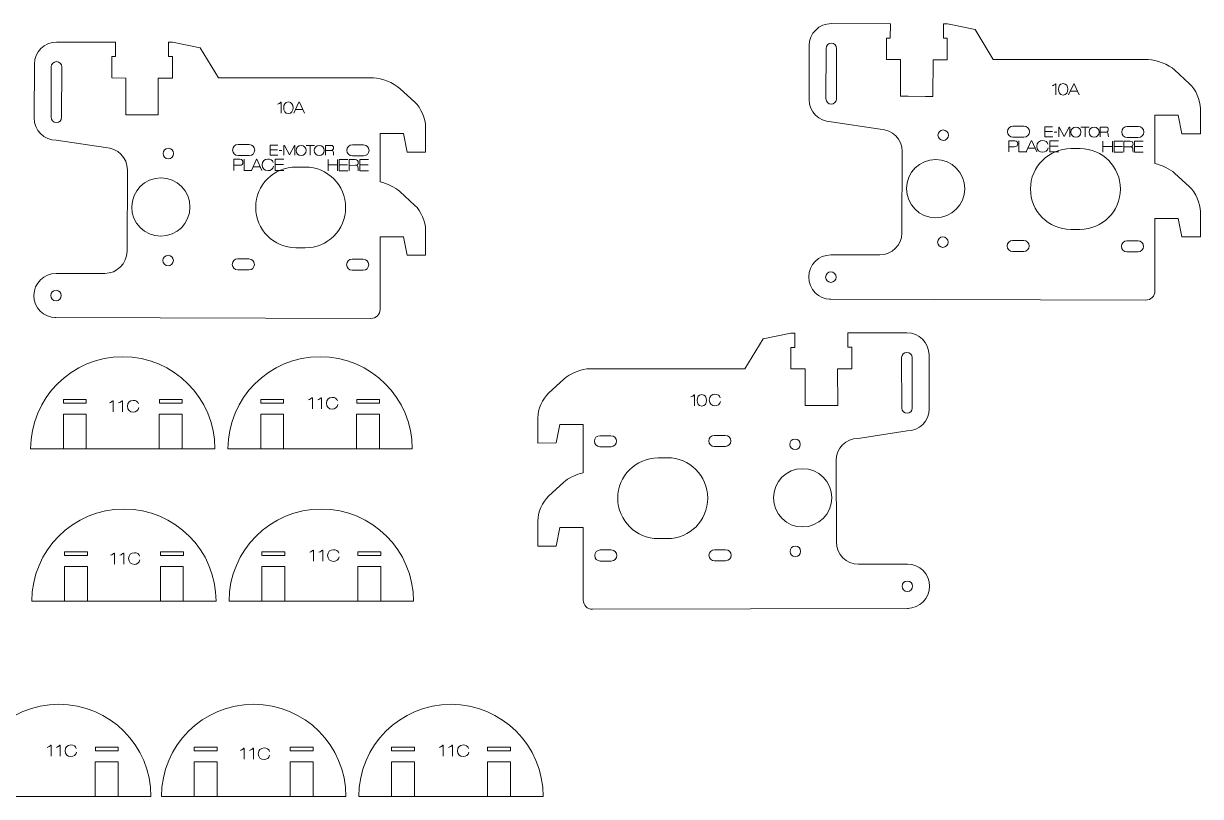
# Model space of a CAD drawing. Header units: millimetres. Extents: x 28 to 1172, y 29 to 868.
# Drawn here: x 517.6 to 773, y 493.3 to 660.9 of the extents above; entities that cross this region are included whole.
import ezdxf

# ---------------------------------------------------------------- set-up
doc = ezdxf.new("R2010")
doc.units = ezdxf.units.MM
for name, color, linetype, lineweight, true_color in [('10C', 1, 'CONTINUOUS', 0, 0xff0000), ('11C', 1, 'CONTINUOUS', 0, 0xff0000), ('11C text', 5, 'CONTINUOUS', 0, 0x0000ff), ('Front', 1, 'CONTINUOUS', 0, 0xff0000), ('Text', 1, 'CONTINUOUS', 0, 0xff0000)]:
    doc.layers.add(name, color=color, linetype=linetype, lineweight=lineweight, true_color=true_color)

msp = doc.modelspace()

# ---------------------------------------------------------------- linework, layer by layer
at = {"layer": '10C', "color": 1, "true_color": 0xff0000}
for points in [[(709.32, 572.55), (698.68, 570.92)], [(693.89, 566.11), (693.97, 548.43)], [(698.78, 543.65), (709.37, 543.66)]]:
    msp.add_lwpolyline(points, dxfattribs=at)
for points in [[(698.68, 570.92), (696.03, 570.91), (693.88, 568.76), (693.89, 566.11)], [(693.97, 548.43), (693.98, 545.78), (696.13, 543.64), (698.78, 543.65)]]:
    msp.add_open_spline(points, degree=3, dxfattribs=at)
at = {"layer": '11C'}
for p, q in [((761.1, 600.93), (692.49, 601.12)), ((593, 596.94), (524.39, 597.13)), ((519.14, 568.64), (559.14, 568.64)), ((561.95, 568.64), (601.96, 568.64)), ((519.41, 535.61), (559.4, 535.61)), ((562.22, 535.61), (602.22, 535.61)), ((709.65, 534.05), (641.04, 533.86)), ((505.27, 493.26), (545.27, 493.26)), ((547.55, 493.26), (587.55, 493.26)), ((590.36, 493.26), (630.36, 493.26))]:
    msp.add_line(p, q, dxfattribs=at)
at = {"layer": '11C', "color": 1, "true_color": 0xff0000}
for points in [[(526.26, 578.55), (531.22, 578.55), (531.22, 579.35), (526.26, 579.35), (526.26, 578.55), (526.26, 578.55)], [(547.09, 578.55), (552.05, 578.55), (552.05, 579.35), (547.09, 579.35), (547.09, 578.55), (547.09, 578.55)], [(569.08, 578.55), (574.04, 578.55), (574.04, 579.35), (569.08, 579.35), (569.08, 578.55), (569.08, 578.55)], [(589.9, 578.55), (594.86, 578.55), (594.86, 579.35), (589.9, 579.35), (589.9, 578.55), (589.9, 578.55)], [(526.26, 568.64), (526.26, 576.15), (531.22, 576.15), (531.22, 568.64)], [(547.06, 568.64), (547.06, 576.15), (552.02, 576.15), (552.02, 568.64)], [(569.08, 568.64), (569.08, 576.15), (574.04, 576.15), (574.04, 568.64)], [(589.87, 568.64), (589.87, 576.15), (594.83, 576.15), (594.83, 568.64)], [(526.52, 545.52), (531.49, 545.52), (531.49, 546.32), (526.52, 546.32), (526.52, 545.52), (526.52, 545.52)], [(547.35, 545.52), (552.31, 545.52), (552.31, 546.32), (547.35, 546.32), (547.35, 545.52), (547.35, 545.52)], [(569.34, 545.52), (574.3, 545.52), (574.3, 546.32), (569.34, 546.32), (569.34, 545.52), (569.34, 545.52)], [(590.16, 545.52), (595.12, 545.52), (595.12, 546.32), (590.16, 546.32), (590.16, 545.52), (590.16, 545.52)], [(526.52, 535.61), (526.52, 543.12), (531.49, 543.12), (531.49, 535.61)], [(547.32, 535.61), (547.32, 543.12), (552.28, 543.12), (552.28, 535.61)], [(569.34, 535.61), (569.34, 543.12), (574.3, 543.12), (574.3, 535.61)], [(590.14, 535.61), (590.14, 543.12), (595.1, 543.12), (595.1, 535.61)], [(533.21, 503.17), (538.17, 503.17), (538.17, 503.97), (533.21, 503.97), (533.21, 503.17), (533.21, 503.17)], [(554.67, 503.17), (559.63, 503.17), (559.63, 503.97), (554.67, 503.97), (554.67, 503.17), (554.67, 503.17)], [(575.49, 503.17), (580.45, 503.17), (580.45, 503.97), (575.49, 503.97), (575.49, 503.17), (575.49, 503.17)], [(597.48, 503.17), (602.44, 503.17), (602.44, 503.97), (597.48, 503.97), (597.48, 503.17), (597.48, 503.17)], [(618.31, 503.17), (623.27, 503.17), (623.27, 503.97), (618.31, 503.97), (618.31, 503.17), (618.31, 503.17)], [(533.19, 493.26), (533.19, 500.77), (538.15, 500.77), (538.15, 493.26)], [(554.67, 493.26), (554.67, 500.77), (559.63, 500.77), (559.63, 493.26)], [(575.47, 493.26), (575.47, 500.77), (580.43, 500.77), (580.43, 493.26)], [(597.48, 493.26), (597.48, 500.77), (602.44, 500.77), (602.44, 493.26)], [(618.28, 493.26), (618.28, 500.77), (623.24, 500.77), (623.24, 493.26)]]:
    msp.add_lwpolyline(points, dxfattribs=at)
for points in [[(539.14, 588.64), (528.1, 588.64), (519.14, 579.69), (519.14, 568.64)], [(559.14, 568.64), (559.14, 579.69), (550.19, 588.64), (539.14, 588.64)], [(581.95, 588.64), (570.91, 588.64), (561.95, 579.69), (561.95, 568.64)], [(601.96, 568.64), (601.96, 579.69), (593, 588.64), (581.95, 588.64)], [(539.4, 555.61), (528.36, 555.61), (519.41, 546.65), (519.41, 535.61)], [(559.4, 535.61), (559.4, 546.65), (550.45, 555.61), (539.4, 555.61)], [(582.22, 555.61), (571.17, 555.61), (562.22, 546.65), (562.22, 535.61)], [(602.22, 535.61), (602.22, 546.65), (593.26, 555.61), (582.22, 555.61)], [(525.27, 513.26), (514.22, 513.26), (505.27, 504.3), (505.27, 493.26)], [(545.27, 493.26), (545.27, 504.3), (536.31, 513.26), (525.27, 513.26)], [(567.55, 513.26), (556.5, 513.26), (547.55, 504.31), (547.55, 493.26)], [(587.55, 493.26), (587.55, 504.31), (578.6, 513.26), (567.55, 513.26)], [(610.36, 513.26), (599.32, 513.26), (590.36, 504.3), (590.36, 493.26)], [(630.36, 493.26), (630.36, 504.3), (621.41, 513.26), (610.36, 513.26)]]:
    msp.add_open_spline(points, degree=3, dxfattribs=at)
at = {"layer": '11C text', "color": 5, "true_color": 0x0000ff}
for points in [[(580.19, 579.75), (580.28, 579.75), (580.28, 577.36)], [(582.19, 579.75), (582.28, 579.75), (582.28, 577.36)], [(537.01, 579.1), (537.09, 579.1), (537.09, 576.71)], [(539.01, 579.1), (539.09, 579.1), (539.09, 576.71)], [(580.45, 546.71), (580.54, 546.71), (580.54, 544.33)], [(582.45, 546.71), (582.54, 546.71), (582.54, 544.33)], [(537.27, 546.06), (537.35, 546.06), (537.35, 543.68)], [(539.27, 546.06), (539.35, 546.06), (539.35, 543.68)], [(523.5, 504.36), (523.59, 504.36), (523.59, 501.98)], [(525.5, 504.36), (525.59, 504.36), (525.59, 501.98)], [(565.41, 503.71), (565.5, 503.71), (565.5, 501.33)], [(567.41, 503.71), (567.5, 503.71), (567.5, 501.33)], [(608.6, 504.36), (608.69, 504.36), (608.69, 501.98)], [(610.6, 504.36), (610.69, 504.36), (610.69, 501.98)]]:
    msp.add_lwpolyline(points, dxfattribs=at)
for points in [[(579.44, 579.3), (579.81, 579.39), (580.05, 579.58), (580.19, 579.75)], [(581.44, 579.3), (581.81, 579.39), (582.05, 579.58), (582.19, 579.75)], [(583.33, 578.55), (583.33, 579.35), (583.89, 579.82), (584.58, 579.82)], [(584.58, 579.82), (585.16, 579.82), (585.61, 579.58), (585.74, 579.06)], [(536.25, 578.64), (536.62, 578.74), (536.86, 578.93), (537.01, 579.1)], [(538.25, 578.64), (538.62, 578.74), (538.86, 578.93), (539.01, 579.1)], [(540.14, 577.9), (540.14, 578.7), (540.71, 579.17), (541.4, 579.17)], [(541.4, 576.64), (540.71, 576.64), (540.14, 577.11), (540.14, 577.9)], [(541.4, 579.17), (541.97, 579.17), (542.42, 578.93), (542.55, 578.41)], [(542.61, 577.61), (542.54, 576.97), (541.95, 576.64), (541.4, 576.64)], [(584.58, 577.29), (583.89, 577.29), (583.33, 577.76), (583.33, 578.55)], [(585.8, 578.26), (585.73, 577.62), (585.14, 577.29), (584.58, 577.29)], [(579.7, 546.26), (580.07, 546.35), (580.31, 546.55), (580.45, 546.71)], [(581.7, 546.26), (582.07, 546.35), (582.31, 546.55), (582.45, 546.71)], [(583.59, 545.52), (583.59, 546.32), (584.15, 546.78), (584.85, 546.78)], [(584.85, 546.78), (585.42, 546.78), (585.87, 546.55), (586, 546.02)], [(536.51, 545.61), (536.88, 545.7), (537.12, 545.89), (537.27, 546.06)], [(538.51, 545.61), (538.88, 545.7), (539.12, 545.89), (539.27, 546.06)], [(540.4, 544.87), (540.4, 545.67), (540.97, 546.13), (541.66, 546.13)], [(541.66, 543.61), (540.97, 543.61), (540.4, 544.07), (540.4, 544.87)], [(541.66, 546.13), (542.23, 546.13), (542.68, 545.9), (542.81, 545.37)], [(542.87, 544.58), (542.8, 543.93), (542.22, 543.61), (541.66, 543.61)], [(584.85, 544.26), (584.15, 544.26), (583.59, 544.72), (583.59, 545.52)], [(586.06, 545.23), (585.99, 544.58), (585.4, 544.26), (584.85, 544.26)], [(522.75, 503.91), (523.12, 504), (523.36, 504.2), (523.5, 504.36)], [(524.75, 503.91), (525.12, 504), (525.36, 504.2), (525.5, 504.36)], [(526.64, 503.17), (526.64, 503.97), (527.2, 504.43), (527.9, 504.43)], [(527.9, 501.91), (527.2, 501.91), (526.64, 502.37), (526.64, 503.17)], [(527.9, 504.43), (528.47, 504.43), (528.92, 504.2), (529.05, 503.68)], [(564.66, 503.26), (565.03, 503.35), (565.27, 503.55), (565.41, 503.71)], [(566.66, 503.26), (567.03, 503.35), (567.27, 503.55), (567.41, 503.71)], [(568.55, 502.52), (568.55, 503.32), (569.11, 503.78), (569.8, 503.78)], [(569.8, 503.78), (570.37, 503.78), (570.83, 503.55), (570.96, 503.03)], [(607.85, 503.91), (608.21, 504), (608.46, 504.2), (608.6, 504.36)], [(609.85, 503.91), (610.21, 504), (610.46, 504.2), (610.6, 504.36)], [(611.74, 503.17), (611.74, 503.97), (612.3, 504.43), (612.99, 504.43)], [(612.99, 501.91), (612.3, 501.91), (611.74, 502.37), (611.74, 503.17)], [(612.99, 504.43), (613.56, 504.43), (614.02, 504.2), (614.15, 503.68)], [(529.11, 502.88), (529.04, 502.23), (528.45, 501.91), (527.9, 501.91)], [(569.8, 501.26), (569.11, 501.26), (568.55, 501.72), (568.55, 502.52)], [(571.01, 502.23), (570.94, 501.58), (570.36, 501.26), (569.8, 501.26)], [(614.2, 502.88), (614.13, 502.23), (613.55, 501.91), (612.99, 501.91)]]:
    msp.add_open_spline(points, degree=3, dxfattribs=at)
at = {"layer": 'Front', "color": 1, "true_color": 0xff0000}
for points in [[(761.62, 653.12), (728, 653.12), (724.07, 659.62), (718.04, 660.84), (717.2, 660.84), (717.2, 657.75), (718.02, 657.75), (718.02, 653.07), (718.02, 653.07), (714.94, 653.08), (714.92, 645.12), (713.27, 645.12), (713.27, 645.12), (709.54, 645.13), (709.54, 645.13), (707.88, 645.14), (707.9, 653.1), (704.84, 653.11), (704.84, 653.11), (704.84, 657.78), (705.67, 657.78), (705.68, 660.87), (692.88, 660.91)], [(593.52, 649.13), (559.9, 649.13), (555.97, 655.63), (549.94, 656.85), (549.1, 656.85), (549.1, 653.76), (549.92, 653.75), (549.92, 649.07), (549.92, 649.07), (546.84, 649.08), (546.82, 641.12), (545.17, 641.13), (545.17, 641.13), (541.44, 641.14), (541.44, 641.14), (539.78, 641.14), (539.8, 649.1), (536.74, 649.11), (536.74, 649.11), (536.74, 653.79), (537.58, 653.78), (537.58, 656.88), (524.78, 656.91)], [(688.06, 656.12), (688.03, 644.43)], [(691.7, 644.58), (691.73, 655.51), (691.73, 655.51)], [(694.01, 655.51), (693.98, 644.57)], [(519.97, 652.13), (519.93, 640.44)], [(523.6, 640.59), (523.63, 651.52), (523.63, 651.52)], [(525.91, 651.51), (525.88, 640.58)], [(770.61, 647.84), (767.34, 650.84)], [(602.51, 643.84), (599.24, 646.85)], [(763.09, 630.57), (763.08, 630.56), (763.08, 641.02), (768.15, 641.02), (768.94, 637.01), (772.94, 637), (772.95, 642.47)], [(594.99, 626.57), (594.99, 626.56), (594.99, 637.03), (600.05, 637.03), (600.84, 633.01), (604.84, 633), (604.85, 638.47)], [(692.82, 639.62), (703.47, 637.99)], [(734.68, 638.65), (732.27, 638.66)], [(759.48, 638.59), (757.07, 638.59)], [(718.28, 636.7), (718.28, 636.7)], [(732.27, 636.26), (734.67, 636.25), (734.67, 636.25)], [(757.07, 636.19), (759.47, 636.19), (759.47, 636.19)], [(524.72, 635.62), (535.37, 634)], [(566.58, 634.66), (564.17, 634.67)], [(591.38, 634.59), (588.97, 634.6)], [(746.86, 633.78), (744.86, 633.79)], [(550.18, 632.7), (550.18, 632.7)], [(564.17, 632.27), (566.58, 632.26), (566.58, 632.26)], [(588.97, 632.2), (591.37, 632.19), (591.37, 632.19)], [(708.25, 633.18), (708.17, 615.5)], [(540.15, 629.18), (540.07, 611.51)], [(578.76, 629.79), (576.76, 629.79)], [(770.61, 625.48), (767.34, 628.48)], [(602.51, 621.48), (599.24, 624.49)], [(715.49, 618.79), (715.49, 618.79)], [(763.08, 602.9), (763.08, 618.66), (768.15, 618.66), (768.94, 614.65), (772.94, 614.64), (772.95, 620.11)], [(594.99, 598.91), (594.99, 614.67), (600.05, 614.67), (600.84, 610.65), (604.84, 610.64), (604.85, 616.12)], [(744.82, 616.27), (746.82, 616.26), (746.82, 616.26)], [(547.39, 614.79), (547.39, 614.79)], [(718.21, 613.49), (718.21, 613.49)], [(734.61, 613.85), (732.21, 613.86)], [(759.41, 613.79), (757, 613.79)], [(576.72, 612.27), (578.72, 612.27), (578.72, 612.27)], [(703.36, 610.72), (692.77, 610.73)], [(732.2, 611.46), (734.61, 611.45), (734.61, 611.45)], [(757, 611.39), (759.41, 611.39), (759.41, 611.39)], [(550.12, 609.5), (550.12, 609.5)], [(566.51, 609.86), (564.11, 609.87)], [(591.31, 609.79), (588.91, 609.8)], [(535.26, 606.72), (524.67, 606.73)], [(564.1, 607.47), (566.51, 607.46), (566.51, 607.46)], [(588.9, 607.4), (591.31, 607.39), (591.31, 607.39)], [(691.63, 605.92), (691.63, 605.92)], [(523.53, 601.92), (523.53, 601.92)], [(640.52, 586.05), (674.14, 586.05), (678.07, 592.55), (684.1, 593.77), (684.94, 593.77), (684.95, 590.68), (684.12, 590.68), (684.12, 586), (684.12, 586), (687.2, 586.01), (687.22, 578.05), (688.88, 578.05), (688.88, 578.05), (692.6, 578.06), (692.6, 578.06), (694.26, 578.07), (694.24, 586.03), (697.31, 586.04), (697.31, 586.03), (697.31, 590.71), (696.47, 590.71), (696.46, 593.8), (709.27, 593.84)], [(708.13, 588.44), (708.16, 577.51)], [(710.44, 577.51), (710.41, 588.44), (710.41, 588.44)], [(714.08, 589.05), (714.11, 577.36)], [(631.54, 580.77), (634.81, 583.77)], [(639.06, 563.49), (639.06, 563.49), (639.06, 573.95), (633.99, 573.95), (633.21, 569.94), (629.21, 569.92), (629.19, 575.4)], [(642.66, 571.52), (645.07, 571.52)], [(667.46, 571.58), (669.87, 571.59)], [(683.86, 569.63), (683.86, 569.63)], [(645.08, 569.12), (642.67, 569.12), (642.67, 569.12)], [(669.88, 569.19), (667.47, 569.18), (667.47, 569.18)], [(655.28, 566.71), (657.28, 566.72)], [(631.54, 558.41), (634.81, 561.41)], [(639.06, 535.83), (639.06, 551.59), (633.99, 551.59), (633.21, 547.58), (629.21, 547.57), (629.19, 553.04)], [(686.65, 551.72), (686.65, 551.72)], [(657.33, 549.2), (655.33, 549.19), (655.33, 549.19)], [(642.73, 546.72), (645.14, 546.72)], [(667.53, 546.78), (669.94, 546.79)], [(645.14, 544.32), (642.74, 544.32), (642.74, 544.32)], [(669.94, 544.39), (667.54, 544.38), (667.54, 544.38)], [(683.93, 546.42), (683.93, 546.42)], [(708.23, 538.85), (708.23, 538.85)]]:
    msp.add_lwpolyline(points, dxfattribs=at)
for points in [[(692.88, 660.91), (690.23, 660.92), (688.07, 658.77), (688.06, 656.12)], [(524.78, 656.91), (522.13, 656.92), (519.97, 654.78), (519.97, 652.13)], [(691.73, 655.51), (691.73, 656.14), (692.24, 656.65), (692.87, 656.65)], [(692.87, 656.65), (693.5, 656.65), (694.01, 656.14), (694.01, 655.51)], [(523.63, 651.52), (523.63, 652.15), (524.14, 652.66), (524.77, 652.65)], [(524.77, 652.65), (525.4, 652.65), (525.91, 652.14), (525.91, 651.51)], [(767.34, 650.84), (766.04, 652.03), (763.38, 653.12), (761.62, 653.12)], [(599.24, 646.85), (597.94, 648.04), (595.28, 649.12), (593.52, 649.13)], [(772.95, 642.47), (772.96, 644.23), (771.9, 646.64), (770.61, 647.84)], [(604.85, 638.47), (604.86, 640.24), (603.8, 642.65), (602.51, 643.84)], [(688.03, 644.43), (688.02, 641.78), (690.17, 639.62), (692.82, 639.62)], [(692.84, 643.44), (692.21, 643.44), (691.7, 643.95), (691.7, 644.58)], [(693.98, 644.57), (693.98, 643.95), (693.47, 643.44), (692.84, 643.44)], [(519.93, 640.44), (519.93, 637.78), (522.07, 635.63), (524.72, 635.62)], [(524.74, 639.44), (524.11, 639.45), (523.6, 639.96), (523.6, 640.59)], [(525.88, 640.58), (525.88, 639.95), (525.37, 639.44), (524.74, 639.44)], [(732.27, 638.66), (731.61, 638.66), (731.07, 638.13), (731.07, 637.46)], [(735.88, 637.45), (735.88, 638.11), (735.34, 638.65), (734.68, 638.65)], [(757.07, 638.59), (756.41, 638.6), (755.87, 638.06), (755.87, 637.4)], [(760.68, 637.38), (760.68, 638.05), (760.14, 638.58), (759.48, 638.59)], [(703.47, 637.99), (706.12, 637.98), (708.26, 635.83), (708.25, 633.18)], [(716, 636.7), (716, 637.33), (716.51, 637.84), (717.14, 637.84)], [(717.13, 635.56), (716.51, 635.57), (716, 636.08), (716, 636.7)], [(718.28, 636.7), (718.28, 636.07), (717.76, 635.56), (717.13, 635.56)], [(717.14, 637.84), (717.77, 637.84), (718.28, 637.33), (718.28, 636.7)], [(731.07, 637.46), (731.07, 636.8), (731.6, 636.26), (732.27, 636.26)], [(734.67, 636.25), (735.34, 636.25), (735.87, 636.79), (735.88, 637.45)], [(755.87, 637.4), (755.87, 636.73), (756.4, 636.19), (757.07, 636.19)], [(759.47, 636.19), (760.14, 636.18), (760.67, 636.72), (760.68, 637.38)], [(535.37, 634), (538.02, 633.99), (540.16, 631.83), (540.15, 629.18)], [(547.9, 632.71), (547.9, 633.34), (548.41, 633.85), (549.04, 633.85)], [(549.04, 633.85), (549.67, 633.84), (550.18, 633.33), (550.18, 632.7)], [(564.17, 634.67), (563.51, 634.67), (562.97, 634.13), (562.97, 633.47)], [(562.97, 633.47), (562.97, 632.81), (563.5, 632.27), (564.17, 632.27)], [(567.78, 633.46), (567.78, 634.12), (567.24, 634.66), (566.58, 634.66)], [(566.58, 632.26), (567.24, 632.26), (567.78, 632.79), (567.78, 633.46)], [(588.97, 634.6), (588.31, 634.6), (587.77, 634.06), (587.77, 633.4)], [(587.77, 633.4), (587.77, 632.74), (588.3, 632.2), (588.97, 632.2)], [(591.37, 632.19), (592.04, 632.19), (592.58, 632.73), (592.58, 633.39)], [(592.58, 633.39), (592.58, 634.05), (592.04, 634.59), (591.38, 634.59)], [(744.86, 633.79), (740.03, 633.8), (736.09, 629.89), (736.08, 625.05)], [(755.6, 625), (755.61, 629.84), (751.7, 633.77), (746.86, 633.78)], [(549.04, 631.57), (548.41, 631.57), (547.9, 632.08), (547.9, 632.71)], [(550.18, 632.7), (550.18, 632.07), (549.67, 631.57), (549.04, 631.57)], [(709.19, 625.12), (709.2, 628.61), (712.03, 631.44), (715.52, 631.43)], [(715.52, 631.43), (719.01, 631.42), (721.84, 628.58), (721.83, 625.09)], [(576.76, 629.79), (571.93, 629.81), (567.99, 625.89), (567.98, 621.06)], [(587.5, 621), (587.51, 625.84), (583.6, 629.77), (578.76, 629.79)], [(767.34, 628.48), (766.37, 629.37), (764.58, 630.2), (763.09, 630.57)], [(541.09, 621.13), (541.1, 624.62), (543.93, 627.44), (547.43, 627.43)], [(547.43, 627.43), (550.92, 627.42), (553.74, 624.59), (553.73, 621.1)], [(599.24, 624.49), (598.27, 625.38), (596.48, 626.2), (594.99, 626.57)], [(715.49, 618.79), (712, 618.8), (709.18, 621.63), (709.19, 625.12)], [(721.83, 625.09), (721.82, 621.6), (718.98, 618.78), (715.49, 618.79)], [(736.08, 625.05), (736.07, 620.21), (739.98, 616.28), (744.82, 616.27)], [(746.82, 616.26), (751.65, 616.25), (755.59, 620.16), (755.6, 625)], [(772.95, 620.11), (772.96, 621.87), (771.9, 624.29), (770.61, 625.48)], [(547.39, 614.79), (543.9, 614.8), (541.08, 617.64), (541.09, 621.13)], [(553.73, 621.1), (553.72, 617.6), (550.88, 614.78), (547.39, 614.79)], [(567.98, 621.06), (567.97, 616.22), (571.88, 612.29), (576.72, 612.27)], [(578.72, 612.27), (583.56, 612.25), (587.49, 616.16), (587.5, 621)], [(604.85, 616.12), (604.86, 617.88), (603.8, 620.29), (602.51, 621.48)], [(708.17, 615.5), (708.16, 612.85), (706.01, 610.71), (703.36, 610.72)], [(715.93, 613.5), (715.94, 614.13), (716.45, 614.64), (717.08, 614.64)], [(717.07, 612.36), (716.44, 612.36), (715.93, 612.87), (715.93, 613.5)], [(718.21, 613.49), (718.21, 612.86), (717.7, 612.36), (717.07, 612.36)], [(717.08, 614.64), (717.71, 614.63), (718.22, 614.12), (718.21, 613.49)], [(732.21, 613.86), (731.54, 613.86), (731, 613.33), (731, 612.66)], [(735.81, 612.65), (735.81, 613.31), (735.28, 613.85), (734.61, 613.85)], [(757, 613.79), (756.34, 613.8), (755.8, 613.26), (755.8, 612.6)], [(760.61, 612.58), (760.61, 613.25), (760.07, 613.78), (759.41, 613.79)], [(540.07, 611.51), (540.07, 608.86), (537.91, 606.71), (535.26, 606.72)], [(547.84, 609.51), (547.84, 610.13), (548.35, 610.64), (548.98, 610.64)], [(548.98, 610.64), (549.61, 610.64), (550.12, 610.13), (550.12, 609.5)], [(692.77, 610.73), (690.12, 610.74), (687.97, 608.59), (687.96, 605.94)], [(731, 612.66), (731, 612), (731.54, 611.46), (732.2, 611.46)], [(734.61, 611.45), (735.27, 611.45), (735.81, 611.99), (735.81, 612.65)], [(755.8, 612.6), (755.8, 611.93), (756.33, 611.39), (757, 611.39)], [(759.41, 611.39), (760.07, 611.38), (760.61, 611.92), (760.61, 612.58)], [(548.97, 608.36), (548.34, 608.37), (547.83, 608.88), (547.84, 609.51)], [(550.12, 609.5), (550.11, 608.87), (549.6, 608.36), (548.97, 608.36)], [(564.11, 609.87), (563.44, 609.87), (562.91, 609.33), (562.9, 608.67)], [(562.9, 608.67), (562.9, 608.01), (563.44, 607.47), (564.1, 607.47)], [(567.71, 608.66), (567.71, 609.32), (567.18, 609.86), (566.51, 609.86)], [(566.51, 607.46), (567.17, 607.46), (567.71, 607.99), (567.71, 608.66)], [(588.91, 609.8), (588.24, 609.8), (587.7, 609.26), (587.7, 608.6)], [(587.7, 608.6), (587.7, 607.94), (588.24, 607.4), (588.9, 607.4)], [(592.51, 608.59), (592.51, 609.25), (591.98, 609.79), (591.31, 609.79)], [(591.31, 607.39), (591.97, 607.39), (592.51, 607.93), (592.51, 608.59)], [(524.67, 606.73), (522.02, 606.74), (519.87, 604.6), (519.86, 601.95)], [(687.96, 605.94), (687.95, 603.29), (690.1, 601.12), (692.75, 601.12)], [(691.63, 605.92), (691.63, 606.55), (692.14, 607.06), (692.77, 607.06)], [(692.77, 604.78), (692.14, 604.78), (691.63, 605.29), (691.63, 605.92)], [(692.77, 607.06), (693.4, 607.06), (693.91, 606.55), (693.91, 605.92)], [(693.91, 605.92), (693.91, 605.29), (693.4, 604.78), (692.77, 604.78)], [(523.53, 601.92), (523.53, 602.55), (524.04, 603.06), (524.67, 603.06)], [(524.67, 603.06), (525.3, 603.06), (525.81, 602.55), (525.81, 601.92)], [(761.1, 600.93), (762.19, 600.93), (763.08, 601.81), (763.08, 602.9)], [(519.86, 601.95), (519.85, 599.3), (522, 597.13), (524.65, 597.12)], [(524.67, 600.78), (524.04, 600.78), (523.53, 601.29), (523.53, 601.92)], [(525.81, 601.92), (525.81, 601.29), (525.3, 600.78), (524.67, 600.78)], [(593, 596.94), (594.1, 596.93), (594.98, 597.82), (594.99, 598.91)], [(709.27, 593.84), (711.92, 593.85), (714.07, 591.7), (714.08, 589.05)], [(709.27, 589.58), (708.64, 589.58), (708.13, 589.07), (708.13, 588.44)], [(710.41, 588.44), (710.41, 589.07), (709.9, 589.58), (709.27, 589.58)], [(634.81, 583.77), (636.1, 584.96), (638.76, 586.05), (640.52, 586.05)], [(629.19, 575.4), (629.19, 577.16), (630.24, 579.57), (631.54, 580.77)], [(708.16, 577.51), (708.16, 576.88), (708.68, 576.37), (709.31, 576.37)], [(709.31, 576.37), (709.93, 576.37), (710.44, 576.88), (710.44, 577.51)], [(714.11, 577.36), (714.12, 574.71), (711.97, 572.55), (709.32, 572.55)], [(641.47, 570.31), (641.46, 570.98), (642, 571.52), (642.66, 571.52)], [(642.67, 569.12), (642.01, 569.11), (641.47, 569.65), (641.47, 570.31)], [(645.07, 571.52), (645.73, 571.53), (646.27, 570.99), (646.27, 570.33)], [(646.27, 570.33), (646.28, 569.66), (645.74, 569.13), (645.08, 569.12)], [(666.27, 570.38), (666.26, 571.04), (666.8, 571.58), (667.46, 571.58)], [(667.47, 569.18), (666.81, 569.18), (666.27, 569.72), (666.27, 570.38)], [(669.87, 571.59), (670.53, 571.59), (671.07, 571.06), (671.07, 570.39)], [(671.07, 570.39), (671.07, 569.73), (670.54, 569.19), (669.88, 569.19)], [(685, 570.77), (684.37, 570.77), (683.86, 570.26), (683.86, 569.63)], [(683.86, 569.63), (683.87, 569), (684.38, 568.49), (685.01, 568.49)], [(686.14, 569.64), (686.14, 570.27), (685.63, 570.77), (685, 570.77)], [(685.01, 568.49), (685.64, 568.5), (686.15, 569.01), (686.14, 569.64)], [(646.54, 557.93), (646.53, 562.77), (650.44, 566.7), (655.28, 566.71)], [(657.28, 566.72), (662.12, 566.73), (666.05, 562.82), (666.06, 557.98)], [(686.62, 564.36), (683.13, 564.35), (680.31, 561.51), (680.32, 558.02)], [(692.96, 558.05), (692.95, 561.54), (690.11, 564.37), (686.62, 564.36)], [(634.81, 561.41), (635.77, 562.3), (637.56, 563.13), (639.06, 563.49)], [(629.19, 553.04), (629.19, 554.8), (630.24, 557.22), (631.54, 558.41)], [(655.33, 549.19), (650.49, 549.18), (646.56, 553.09), (646.54, 557.93)], [(666.06, 557.98), (666.08, 553.14), (662.17, 549.21), (657.33, 549.2)], [(680.32, 558.02), (680.33, 554.53), (683.16, 551.71), (686.65, 551.72)], [(686.65, 551.72), (690.14, 551.73), (692.97, 554.56), (692.96, 558.05)], [(641.53, 545.51), (641.53, 546.18), (642.07, 546.72), (642.73, 546.72)], [(645.14, 546.72), (645.8, 546.73), (646.34, 546.19), (646.34, 545.53)], [(666.33, 545.58), (666.33, 546.24), (666.87, 546.78), (667.53, 546.78)], [(669.94, 546.79), (670.6, 546.79), (671.14, 546.26), (671.14, 545.59)], [(685.06, 547.57), (684.44, 547.56), (683.93, 547.05), (683.93, 546.42)], [(686.21, 546.43), (686.21, 547.06), (685.69, 547.57), (685.06, 547.57)], [(685.07, 545.29), (685.7, 545.29), (686.21, 545.8), (686.21, 546.43)], [(642.74, 544.32), (642.07, 544.31), (641.54, 544.85), (641.53, 545.51)], [(646.34, 545.53), (646.34, 544.86), (645.81, 544.33), (645.14, 544.32)], [(667.54, 544.38), (666.87, 544.38), (666.33, 544.92), (666.33, 545.58)], [(671.14, 545.59), (671.14, 544.93), (670.61, 544.39), (669.94, 544.39)], [(683.93, 546.42), (683.93, 545.8), (684.44, 545.29), (685.07, 545.29)], [(709.37, 543.66), (712.02, 543.67), (714.17, 541.52), (714.18, 538.87)], [(708.23, 538.85), (708.23, 539.48), (708.74, 539.99), (709.37, 539.99)], [(709.37, 537.71), (708.74, 537.71), (708.23, 538.22), (708.23, 538.85)], [(709.37, 539.99), (710, 539.99), (710.51, 539.48), (710.51, 538.85)], [(710.51, 538.85), (710.51, 538.22), (710, 537.71), (709.37, 537.71)], [(714.18, 538.87), (714.19, 536.22), (712.05, 534.05), (709.4, 534.05)], [(641.04, 533.86), (639.95, 533.86), (639.06, 534.74), (639.06, 535.83)]]:
    msp.add_open_spline(points, degree=3, dxfattribs=at)
at = {"layer": 'text', "color": 5, "true_color": 0x0000ff}
for points in [[(741.53, 647.84), (741.61, 647.84), (741.61, 645.46)], [(743.17, 647.9), (743.17, 647.9)], [(744.35, 645.45), (745.47, 647.86), (745.56, 647.86), (746.66, 645.44)], [(746.3, 646.24), (744.72, 646.24)], [(573.43, 643.85), (573.52, 643.85), (573.52, 641.46)], [(575.07, 643.9), (575.07, 643.9)], [(576.25, 641.45), (577.37, 643.87), (577.46, 643.87), (578.56, 641.45)], [(578.2, 642.25), (576.62, 642.25)], [(740.91, 636.32), (739.19, 636.32), (739.19, 638.51), (740.89, 638.51)], [(742.2, 636.37), (742.2, 638.46), (742.29, 638.46), (743.39, 636.43), (743.4, 636.43), (744.49, 638.46), (744.59, 638.46), (744.59, 636.37)], [(745.93, 638.46), (745.93, 638.46)], [(747.02, 638.46), (748.83, 638.46)], [(747.93, 636.37), (747.93, 638.46)], [(749.88, 638.46), (749.88, 638.46)], [(751.23, 636.37), (751.23, 638.46), (752.39, 638.46)], [(739.19, 637.49), (740.82, 637.49)], [(741.21, 637.37), (741.77, 637.37)], [(752.46, 637.39), (752.46, 637.38), (751.23, 637.38)], [(572.81, 632.33), (571.09, 632.33), (571.09, 634.51), (572.79, 634.51)], [(571.09, 633.5), (572.72, 633.5)], [(573.11, 633.37), (573.67, 633.37)], [(574.1, 632.37), (574.1, 634.47), (574.2, 634.47), (575.29, 632.43), (575.3, 632.43), (576.39, 634.47), (576.49, 634.47), (576.49, 632.37)], [(577.83, 634.47), (577.83, 634.47)], [(578.92, 634.47), (580.73, 634.47)], [(579.83, 632.37), (579.83, 634.47)], [(581.78, 634.47), (581.78, 634.47)], [(583.13, 632.37), (583.13, 634.47), (584.29, 634.47)], [(584.37, 633.4), (584.36, 633.39), (583.13, 633.39)], [(731.36, 633.06), (731.36, 635.48), (732.65, 635.48)], [(732.56, 634.16), (731.36, 634.16)], [(735.26, 633.06), (733.56, 633.06), (733.56, 635.48)], [(735.14, 633.06), (736.25, 635.48), (736.34, 635.48), (737.45, 633.06)], [(737.08, 633.86), (735.5, 633.86)], [(742.2, 633.06), (740.3, 633.06), (740.3, 635.48), (742.18, 635.48)], [(740.3, 634.35), (742.1, 634.35)], [(751.78, 632.98), (751.78, 635.4)], [(751.78, 634.27), (753.85, 634.27)], [(753.85, 635.4), (753.85, 632.98)], [(756.1, 632.98), (754.2, 632.98), (754.2, 635.4), (756.08, 635.4)], [(754.2, 634.27), (756.01, 634.27)], [(756.34, 632.98), (756.34, 635.4), (757.68, 635.4)], [(757.77, 634.16), (757.76, 634.15), (756.34, 634.15)], [(760.56, 632.98), (758.66, 632.98), (758.66, 635.4), (760.54, 635.4)], [(758.66, 634.27), (760.47, 634.27)], [(563.26, 629.06), (563.26, 631.48), (564.55, 631.48)], [(567.16, 629.06), (565.46, 629.06), (565.46, 631.48)], [(567.04, 629.06), (568.15, 631.48), (568.24, 631.48), (569.35, 629.06)], [(574.1, 629.06), (572.2, 629.06), (572.2, 631.48), (574.08, 631.48)], [(583.68, 628.98), (583.68, 631.4)], [(585.76, 631.4), (585.76, 628.98)], [(588, 628.98), (586.1, 628.98), (586.1, 631.4), (587.98, 631.4)], [(588.25, 628.98), (588.25, 631.4), (589.58, 631.4)], [(592.47, 628.98), (590.56, 628.98), (590.56, 631.4), (592.45, 631.4)], [(564.46, 630.16), (563.26, 630.16)], [(568.99, 629.86), (567.41, 629.86)], [(572.2, 630.36), (574, 630.36)], [(583.68, 630.28), (585.76, 630.28)], [(586.1, 630.28), (587.91, 630.28)], [(589.67, 630.16), (589.66, 630.16), (588.25, 630.15)], [(590.56, 630.28), (592.37, 630.28)], [(663.12, 580.37), (663.21, 580.37), (663.21, 577.99)], [(664.76, 580.43), (664.76, 580.43)]]:
    msp.add_lwpolyline(points, dxfattribs=at)
for points in [[(740.78, 647.39), (741.14, 647.48), (741.38, 647.68), (741.53, 647.84)], [(742.15, 646.65), (742.15, 647.32), (742.42, 647.9), (743.17, 647.9)], [(743.17, 645.41), (742.42, 645.41), (742.15, 645.98), (742.15, 646.65)], [(743.17, 647.9), (743.91, 647.9), (744.18, 647.32), (744.18, 646.65)], [(744.18, 646.65), (744.18, 645.98), (743.91, 645.41), (743.17, 645.41)], [(572.68, 643.4), (573.04, 643.49), (573.29, 643.68), (573.43, 643.85)], [(574.06, 642.66), (574.06, 643.33), (574.32, 643.9), (575.07, 643.9)], [(575.07, 643.9), (575.81, 643.9), (576.08, 643.33), (576.08, 642.66)], [(575.07, 641.41), (574.32, 641.41), (574.06, 641.99), (574.06, 642.66)], [(576.08, 642.66), (576.08, 641.99), (575.81, 641.41), (575.07, 641.41)], [(744.85, 637.37), (744.85, 638.06), (745.34, 638.46), (745.93, 638.46)], [(745.93, 638.46), (746.53, 638.46), (747.02, 638.06), (747.02, 637.37)], [(748.79, 637.37), (748.79, 638.06), (749.28, 638.46), (749.88, 638.46)], [(749.88, 638.46), (750.47, 638.46), (750.96, 638.06), (750.96, 637.37)], [(752.39, 638.46), (752.8, 638.46), (752.96, 638.26), (752.96, 637.89)], [(745.93, 636.27), (745.34, 636.27), (744.85, 636.68), (744.85, 637.37)], [(747.02, 637.37), (747.02, 636.68), (746.53, 636.27), (745.93, 636.27)], [(749.88, 636.27), (749.28, 636.27), (748.79, 636.68), (748.79, 637.37)], [(750.96, 637.37), (750.96, 636.68), (750.47, 636.27), (749.88, 636.27)], [(752.96, 637.89), (752.96, 637.69), (752.83, 637.41), (752.46, 637.39)], [(752.46, 637.38), (752.78, 637.38), (752.92, 637.23), (752.92, 636.94)], [(752.92, 636.94), (752.92, 636.87), (752.93, 636.45), (752.97, 636.37)], [(576.75, 633.37), (576.75, 634.06), (577.24, 634.47), (577.83, 634.47)], [(577.83, 632.28), (577.24, 632.28), (576.75, 632.68), (576.75, 633.37)], [(577.83, 634.47), (578.43, 634.47), (578.92, 634.06), (578.92, 633.37)], [(578.92, 633.37), (578.92, 632.68), (578.43, 632.28), (577.83, 632.28)], [(580.69, 633.37), (580.69, 634.06), (581.18, 634.47), (581.78, 634.47)], [(581.78, 632.28), (581.18, 632.28), (580.69, 632.68), (580.69, 633.37)], [(581.78, 634.47), (582.38, 634.47), (582.86, 634.06), (582.86, 633.37)], [(582.86, 633.37), (582.86, 632.68), (582.38, 632.28), (581.78, 632.28)], [(584.29, 634.47), (584.71, 634.47), (584.86, 634.27), (584.86, 633.89)], [(584.36, 633.39), (584.68, 633.39), (584.83, 633.24), (584.83, 632.95)], [(584.86, 633.89), (584.86, 633.7), (584.73, 633.42), (584.37, 633.4)], [(733.32, 634.82), (733.32, 634.49), (733.15, 634.16), (732.56, 634.16)], [(732.65, 635.48), (733.16, 635.48), (733.32, 635.18), (733.32, 634.82)], [(737.45, 634.27), (737.45, 635.07), (738.02, 635.53), (738.71, 635.53)], [(738.71, 633), (738.02, 633), (737.45, 633.47), (737.45, 634.27)], [(738.71, 635.53), (739.28, 635.53), (739.73, 635.3), (739.86, 634.77)], [(739.92, 633.98), (739.85, 633.33), (739.27, 633), (738.71, 633)], [(757.68, 635.4), (758.16, 635.4), (758.34, 635.16), (758.34, 634.74)], [(757.76, 634.15), (758.14, 634.15), (758.3, 633.98), (758.3, 633.65)], [(758.34, 634.74), (758.34, 634.51), (758.19, 634.18), (757.77, 634.16)], [(758.3, 633.65), (758.3, 633.56), (758.31, 633.08), (758.35, 632.98)], [(565.22, 630.82), (565.22, 630.5), (565.06, 630.16), (564.46, 630.16)], [(564.55, 631.48), (565.07, 631.48), (565.22, 631.18), (565.22, 630.82)], [(569.36, 630.27), (569.36, 631.07), (569.92, 631.53), (570.61, 631.53)], [(570.61, 631.53), (571.18, 631.53), (571.63, 631.3), (571.76, 630.78)], [(584.83, 632.95), (584.83, 632.87), (584.83, 632.46), (584.87, 632.37)], [(589.58, 631.4), (590.06, 631.4), (590.24, 631.17), (590.24, 630.74)], [(590.24, 630.74), (590.24, 630.51), (590.09, 630.19), (589.67, 630.16)], [(570.61, 629.01), (569.92, 629.01), (569.36, 629.47), (569.36, 630.27)], [(571.82, 629.98), (571.75, 629.33), (571.17, 629.01), (570.61, 629.01)], [(589.66, 630.16), (590.04, 630.15), (590.2, 629.98), (590.2, 629.65)], [(590.2, 629.65), (590.2, 629.56), (590.21, 629.08), (590.25, 628.98)], [(662.37, 579.92), (662.74, 580.01), (662.98, 580.21), (663.12, 580.37)], [(663.75, 579.18), (663.75, 579.85), (664.02, 580.43), (664.76, 580.43)], [(664.76, 580.43), (665.51, 580.43), (665.77, 579.85), (665.77, 579.18)], [(666.38, 579.25), (666.38, 580.05), (666.94, 580.51), (667.63, 580.51)], [(667.63, 580.51), (668.2, 580.51), (668.65, 580.28), (668.78, 579.75)], [(664.76, 577.93), (664.02, 577.93), (663.75, 578.51), (663.75, 579.18)], [(665.77, 579.18), (665.77, 578.51), (665.51, 577.93), (664.76, 577.93)], [(667.63, 577.99), (666.94, 577.99), (666.38, 578.45), (666.38, 579.25)], [(668.84, 578.96), (668.77, 578.31), (668.19, 577.99), (667.63, 577.99)]]:
    msp.add_open_spline(points, degree=3, dxfattribs=at)

doc.saveas('drawing.dxf')
